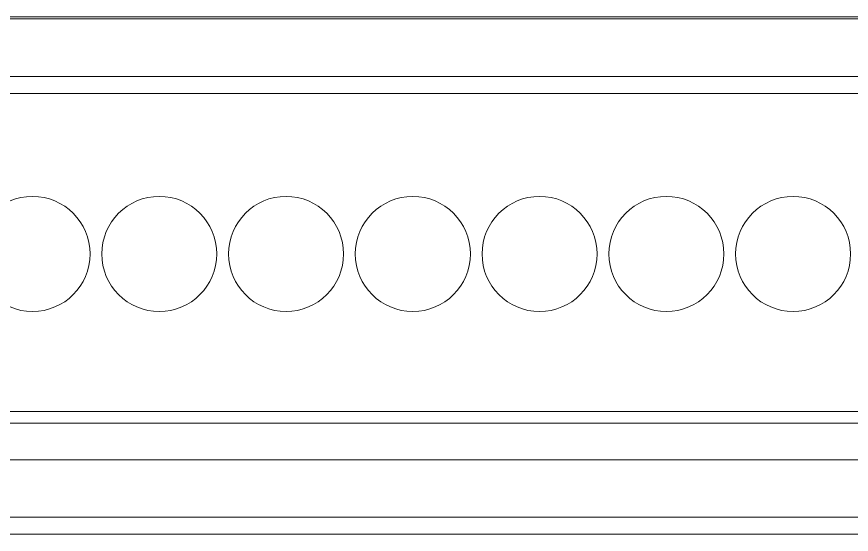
# Model space of a CAD drawing. Header units: millimetres. Extents: x 0 to 420, y 0 to 297.
# Drawn here: x 201.92 to 228.26, y 204.4 to 220.72 of the extents above; entities that cross this region are included whole.
import ezdxf

# ---------------------------------------------------------------- set-up
doc = ezdxf.new("R2010")
doc.units = ezdxf.units.MM
doc.layers.add('eProC - L2', color=41, linetype='Continuous', lineweight=20)

msp = doc.modelspace()

# ---------------------------------------------------------------- linework, layer by layer
at = {"layer": 'eProC - L2', "linetype": 'Continuous'}
for p, q in [((176.324, 220.715), (245.524, 220.715)), ((236.924, 220.645), (191.924, 220.645)), ((236.924, 218.835), (191.924, 218.835)), ((192.214, 218.295), (236.634, 218.295)), ((192.214, 208.263), (236.634, 208.263)), ((192.214, 207.896), (236.634, 207.896)), ((238.924, 206.745), (193.924, 206.745)), ((238.924, 204.935), (193.924, 204.935)), ((194.214, 204.395), (238.634, 204.395))]:
    msp.add_line(p, q, dxfattribs=at)
for centre in [(202.424, 213.235), (206.424, 213.235), (210.424, 213.235), (214.424, 213.235), (218.424, 213.235), (222.424, 213.235), (226.424, 213.235)]:
    msp.add_circle(centre, 1.815, dxfattribs=at)

doc.saveas('drawing.dxf')
